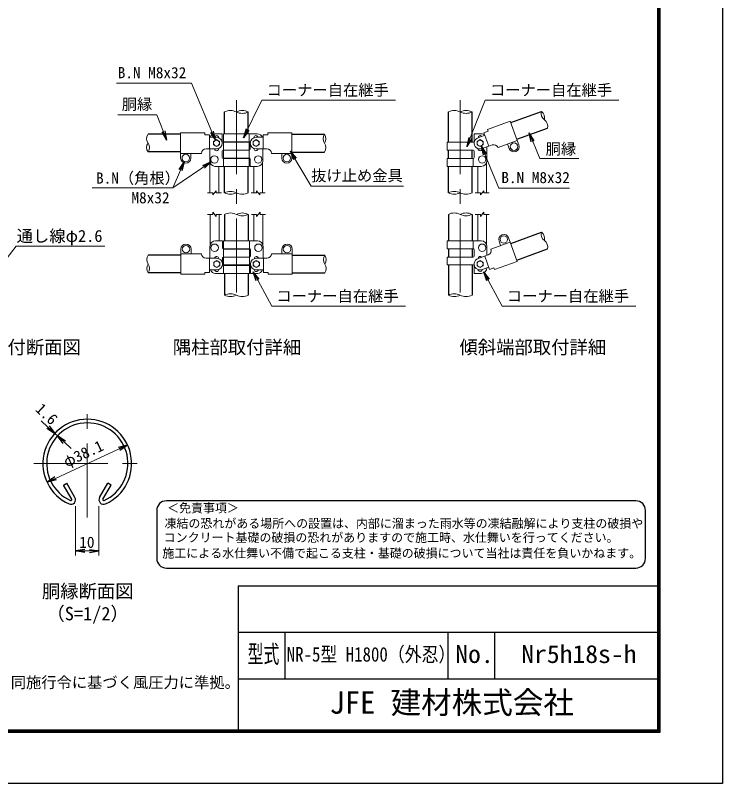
# Model space of a CAD drawing. Units: millimetres, scale not verified, with parts at other scales. Extents: x -4200 to 4200, y -2970 to 2970.
# Drawn here: x 1163 to 4200, y -2970 to 330 of the extents above; entities that cross this region are included whole.
import ezdxf
from ezdxf.enums import TextEntityAlignment as Align

# ---------------------------------------------------------------- set-up
doc = ezdxf.new("R2010")
doc.units = ezdxf.units.MM
doc.header["$LTSCALE"] = 10
doc.linetypes.add('USER1', pattern=[50.8, 31.75, -6.35, 6.35, -6.35])
for name, color, linetype, lineweight in [('0-0_D-TTL-TXT', 7, 'Continuous', 25), ('0-1_D-BMK', 2, 'USER1', 13), ('0-2_D-STR1', 1, 'Continuous', 25), ('0-3_D-STR-DIM', 7, 'Continuous', 13), ('0-C_D-STR3', 3, 'Continuous', 13), ('0-D_D-STR-TXT', 7, 'Continuous', 13), ('0-E_D-TTL', 7, 'Continuous', 25)]:
    doc.layers.add(name, color=color, linetype=linetype, lineweight=lineweight)
doc.layers.add('0-4_0', color=7, linetype='Continuous')
doc.styles.add('ＭＳ ゴシック', font='')
doc.styles.get('ＭＳ ゴシック').set_extended_font_data('MS Gothic')

# ---------------------------------------------------------------- blocks, each defined once
blk = doc.blocks.new('_Open')
at = {"layer": '0-4_0'}
blk.add_line((-10, 1.667), (0, 0), dxfattribs=at)
blk.add_lwpolyline([(-10, -1.667), (0, 0), (-10, 0)], dxfattribs=at)

msp = doc.modelspace()

# ---------------------------------------------------------------- linework, layer by layer
at = {"layer": '0-0_D-TTL-TXT', "color": 2}
for p, q in [((3827.52, -1755.22), (1811.51, -1755.22)), ((1770.29, -1796.44), (1770.29, -2002.53)), ((3868.74, -2002.53), (3868.74, -1796.44)), ((1811.51, -2043.75), (3827.52, -2043.75))]:
    msp.add_line(p, q, dxfattribs=at)
for centre, start, end in [((1811.51, -1796.44), 90, 180), ((3827.52, -1796.44), 0, 90), ((1811.51, -2002.53), 180, 270), ((3827.52, -2002.53), 270, 0)]:
    msp.add_arc(centre, 41.22, start, end, dxfattribs=at)
at = {"layer": '0-1_D-BMK'}
for p, q in [((2112.24, -34.59), (2112.24, -922.08)), ((3073.2, -34.59), (3073.2, -922.08)), ((1471.97, -1826.73), (1471.97, -1365.18)), ((1242.23, -1594.92), (1701.71, -1594.92))]:
    msp.add_line(p, q, dxfattribs=at)
at = {"layer": '0-2_D-STR1'}
for p, q in [((2061.44, -178.59), (2061.44, -84.59)), ((2163.04, -178.59), (2163.04, -84.59)), ((3022.4, -214.59), (3022.4, -84.59)), ((3124, -214.59), (3124, -84.59)), ((3290.17, -130.22), (3421.73, -82.33)), ((3316.23, -201.82), (3447.79, -153.94)), ((1872.74, -180.39), (1732.74, -180.39)), ((2350.74, -180.49), (2490.74, -180.49)), ((2061.44, -214.59), (2061.44, -212.59)), ((2163.04, -214.59), (2163.04, -212.59)), ((1872.74, -256.59), (1732.74, -256.59)), ((2350.74, -256.69), (2490.74, -256.69)), ((3022.4, -284.59), (3022.4, -248.59)), ((3124, -284.59), (3124, -248.59)), ((2061.44, -284.59), (2061.44, -282.59)), ((2163.04, -284.59), (2163.04, -282.59)), ((2061.44, -431.96), (2061.44, -318.59)), ((2163.04, -431.96), (2163.04, -318.59)), ((3022.4, -431.96), (3022.4, -318.59)), ((3124, -431.96), (3124, -318.59)), ((2061.44, -524.59), (2061.44, -637.96)), ((2163.04, -524.59), (2163.04, -637.96)), ((3022.4, -524.59), (3022.4, -637.96)), ((3124, -524.59), (3124, -637.96)), ((3290.17, -649.58), (3421.73, -601.69)), ((2061.44, -671.96), (2061.44, -673.96)), ((2163.04, -671.96), (2163.04, -673.96)), ((3022.4, -671.96), (3022.4, -707.96)), ((3124, -671.96), (3124, -707.96)), ((3316.23, -721.18), (3447.79, -673.3)), ((1873.74, -699.86), (1733.74, -699.86)), ((2351.74, -699.96), (2491.74, -699.96)), ((2061.44, -741.96), (2061.44, -743.96)), ((2163.04, -741.96), (2163.04, -743.96)), ((3022.4, -741.96), (3022.4, -871.96)), ((3124, -741.96), (3124, -871.96)), ((1873.74, -776.06), (1733.74, -776.06)), ((2061.44, -777.96), (2061.44, -871.96)), ((2163.04, -777.96), (2163.04, -871.96)), ((2351.74, -776.16), (2491.74, -776.16)), ((1370.14, -1687.45), (1384.03, -1679.43)), ((1419.12, -1740.21), (1384.03, -1679.43)), ((1524.81, -1740.21), (1559.9, -1679.43)), ((1573.79, -1687.45), (1559.9, -1679.43)), ((1405.23, -1748.23), (1370.14, -1687.45)), ((1538.7, -1748.23), (1573.79, -1687.45))]:
    msp.add_line(p, q, dxfattribs=at)
for centre, radius, start, end in [((1471.97, -1594.92), 190.5, 294.32478, 245.67522), ((1471.97, -1594.92), 174.46, 294.32478, 245.67522), ((1401.76, -1750.23), 20.05, 245.67522, 30), ((1401.76, -1750.23), 4.01, 245.67522, 30), ((1542.17, -1750.23), 20.05, 150, 294.32478), ((1542.17, -1750.23), 4.01, 150, 294.32478)]:
    msp.add_arc(centre, radius, start, end, dxfattribs=at)
at = {"layer": '0-3_D-STR-DIM'}
for p, q in [((2025.49, -422.96), (2010.49, -440.96)), ((2025.49, -422.96), (2025.49, -431.96)), ((2198.49, -422.96), (2198.49, -431.96)), ((2198.49, -422.96), (2213.49, -440.96)), ((3174.7, -422.96), (3159.7, -440.96)), ((3174.7, -422.96), (3174.7, -431.96)), ((2010.49, -431.96), (1987.99, -431.96)), ((2010.49, -431.96), (2010.49, -440.96)), ((2047.99, -431.96), (2025.49, -431.96)), ((2175.99, -431.96), (2198.49, -431.96)), ((2213.49, -431.96), (2235.99, -431.96)), ((2213.49, -431.96), (2213.49, -440.96)), ((3159.7, -431.96), (3137.2, -431.96)), ((3159.7, -431.96), (3159.7, -440.96)), ((3197.2, -431.96), (3174.7, -431.96)), ((2010.99, -524.59), (1988.49, -524.59)), ((2010.99, -524.59), (2010.99, -515.59)), ((2025.99, -533.59), (2010.99, -515.59)), ((2048.49, -524.59), (2025.99, -524.59)), ((2025.99, -533.59), (2025.99, -524.59)), ((2176.49, -524.59), (2198.99, -524.59)), ((2198.99, -533.59), (2213.99, -515.59)), ((2198.99, -533.59), (2198.99, -524.59)), ((2213.99, -524.59), (2213.99, -515.59)), ((2213.99, -524.59), (2236.49, -524.59)), ((3137.2, -524.59), (3159.7, -524.59)), ((3159.7, -533.59), (3174.7, -515.59)), ((3159.7, -533.59), (3159.7, -524.59)), ((3174.7, -524.59), (3174.7, -515.59)), ((3174.7, -524.59), (3197.2, -524.59)), ((1303.08, -1438.05), (1273.77, -1410.83)), ((1344.14, -1476.19), (1332.39, -1465.27)), ((1373.45, -1503.41), (1402.76, -1530.63)), ((1335.57, -1658.52), (1608.37, -1531.32)), ((1421.97, -1777.49), (1421.97, -1990.29)), ((1521.97, -1777.49), (1521.97, -1990.29)), ((1461.97, -1970.29), (1481.97, -1970.29))]:
    msp.add_line(p, q, dxfattribs=at)
for centre, radius, start, end in [((2086.84, -135.36), 56.76, 63.4184, 116.5816), ((2137.64, -135.36), 56.76, 63.4184, 116.5816), ((2137.64, -33.83), 56.76, 243.4184, 296.5816), ((3047.8, -135.35), 56.75, 63.41374, 116.58626), ((3098.6, -135.35), 56.75, 63.41365, 116.58635), ((3098.6, -33.84), 56.75, 243.41365, 296.58635), ((3453.84, -90.92), 33.24, 165.03504, 234.96496), ((3402.64, -109.55), 33.24, 345.03504, 54.96496), ((3415.67, -145.35), 33.24, 345.03422, 54.96578), ((1759.98, -199.44), 33.24, 145.03422, 214.96578), ((2517.98, -199.54), 33.24, 145.03504, 214.96496), ((2463.5, -199.54), 33.24, 325.03422, 34.96578), ((1759.98, -237.54), 33.24, 145.03504, 214.96496), ((1705.5, -237.54), 33.24, 325.03504, 34.96496), ((2463.5, -237.64), 33.24, 325.03504, 34.96496), ((2086.84, -482.72), 56.76, 63.41723, 116.58277), ((3047.8, -482.71), 56.76, 63.41488, 116.58512), ((2086.84, -381.2), 56.76, 243.41723, 296.58277), ((2137.64, -381.2), 56.76, 243.41722, 296.58278), ((3047.8, -381.2), 56.76, 243.41488, 296.58512), ((3098.6, -381.2), 56.76, 243.41485, 296.58515), ((2086.84, -575.36), 56.76, 63.41722, 116.58278), ((2137.64, -575.36), 56.76, 63.41723, 116.58277), ((2137.64, -473.83), 56.76, 243.41723, 296.58277), ((3047.8, -575.35), 56.76, 63.41485, 116.58515), ((3098.6, -575.35), 56.76, 63.41488, 116.58512), ((3098.6, -473.84), 56.76, 243.41488, 296.58512), ((3453.84, -610.28), 33.24, 165.03504, 234.96496), ((3402.64, -628.91), 33.24, 345.03504, 54.96496), ((3415.67, -664.71), 33.24, 345.03422, 54.96578), ((1760.98, -718.91), 33.24, 145.03504, 214.96496), ((2518.98, -719.01), 33.24, 145.03504, 214.96496), ((2464.5, -719.01), 33.24, 325.03504, 34.96496), ((1760.98, -757.01), 33.24, 145.03422, 214.96578), ((1706.5, -757.01), 33.24, 325.03504, 34.96496), ((2464.5, -757.11), 33.24, 325.03422, 34.96578), ((2086.84, -922.72), 56.76, 63.4184, 116.5816), ((2086.84, -821.19), 56.76, 243.4184, 296.5816), ((2137.64, -821.19), 56.76, 243.4184, 296.5816), ((3047.8, -922.71), 56.75, 63.41365, 116.58635), ((3047.8, -821.2), 56.75, 243.41365, 296.58635), ((3098.6, -821.2), 56.75, 243.41374, 296.58626)]:
    msp.add_arc(centre, radius, start, end, dxfattribs=at)
at = {"layer": '0-C_D-STR3'}
for p, q in [((3190.76, -160.01), (3288.12, -124.58)), ((3288.12, -124.58), (3318.21, -207.27)), ((1872.74, -174.59), (1872.74, -262.59)), ((1976.34, -174.59), (1872.74, -174.59)), ((1996.34, -182.39), (1996.34, -243.59)), ((2026.74, -193.59), (1996.34, -193.59)), ((2051.74, -178.59), (2021.74, -178.59)), ((2051.74, -178.59), (2051.74, -210.59)), ((2056.14, -178.59), (2056.14, -212.59)), ((2056.14, -178.59), (2201.74, -178.59)), ((2167.34, -178.59), (2167.34, -212.59)), ((2196.74, -193.59), (2227.14, -193.59)), ((2227.14, -182.39), (2227.14, -243.59)), ((2247.14, -174.59), (2350.74, -174.59)), ((2350.74, -174.59), (2350.74, -262.59)), ((3133.45, -178.59), (3163.45, -178.59)), ((3133.45, -178.59), (3133.45, -210.59)), ((3149.9, -195.1), (3178.47, -184.71)), ((3174.64, -174.17), (3195.57, -231.69)), ((2167.34, -214.59), (2055.74, -214.59)), ((2056.14, -212.59), (2167.74, -212.59)), ((2056.14, -214.59), (2056.14, -248.59)), ((2167.34, -214.59), (2167.34, -248.59)), ((2171.74, -216.59), (2171.74, -244.59)), ((3017.85, -214.59), (3129.45, -214.59)), ((3017.85, -214.59), (3017.85, -248.59)), ((3210.25, -226.35), (3195.57, -231.69)), ((3235.52, -237.37), (3318.21, -207.27)), ((3276.87, -222.32), (3283.71, -241.11)), ((3318.21, -207.27), (3325.05, -226.06)), ((1872.74, -262.59), (1872.74, -282.59)), ((1961.74, -262.59), (1873.74, -262.59)), ((1916.74, -262.59), (1916.74, -282.59)), ((1981.72, -243.59), (1997.34, -243.59)), ((2026.74, -243.59), (1996.34, -243.59)), ((1997.74, -243.59), (1997.74, -294.59)), ((2051.74, -280.59), (2051.74, -252.59)), ((2167.34, -248.59), (2055.74, -248.59)), ((2056.14, -248.59), (2167.74, -248.59)), ((2056.14, -248.59), (2056.14, -282.59)), ((2167.34, -248.59), (2167.34, -282.59)), ((2196.74, -243.59), (2227.14, -243.59)), ((2225.74, -243.59), (2225.74, -294.59)), ((2242.77, -243.59), (2227.14, -243.59)), ((2262.74, -262.59), (2350.74, -262.59)), ((2306.74, -262.59), (2306.74, -282.59)), ((2350.74, -262.59), (2350.74, -282.59)), ((3129.05, -248.59), (3017.45, -248.59)), ((3017.85, -248.59), (3129.45, -248.59)), ((3133.45, -280.59), (3133.45, -252.59)), ((3167, -242.09), (3195.57, -231.69)), ((3187.45, -234.64), (3187.45, -294.59)), ((2167.34, -284.59), (2055.74, -284.59)), ((2056.14, -282.59), (2167.74, -282.59)), ((2056.14, -284.59), (2056.14, -318.59)), ((2167.34, -284.59), (2167.34, -318.59)), ((2171.74, -286.59), (2171.74, -318.59)), ((3017.85, -284.59), (3129.45, -284.59)), ((3017.85, -284.59), (3017.85, -318.59)), ((3129.05, -284.59), (3129.05, -318.59)), ((1998.74, -431.96), (1998.74, -301.45)), ((2167.34, -318.59), (2021.74, -318.59)), ((2036.74, -431.96), (2036.74, -318.59)), ((2171.74, -318.59), (2201.74, -318.59)), ((2186.74, -431.96), (2186.74, -318.59)), ((2224.74, -431.96), (2224.74, -301.45)), ((3017.85, -318.59), (3163.45, -318.59)), ((3148.45, -431.96), (3148.45, -318.59)), ((3186.45, -431.96), (3186.45, -301.45)), ((1999.74, -524.59), (1999.74, -655.1)), ((2037.74, -524.59), (2037.74, -637.96)), ((2187.74, -524.59), (2187.74, -637.96)), ((2225.74, -524.59), (2225.74, -655.1)), ((3148.45, -524.59), (3148.45, -637.96)), ((3186.45, -524.59), (3186.45, -655.1)), ((3288.12, -643.94), (3281.28, -625.14)), ((2052.74, -637.96), (2022.74, -637.96)), ((2052.74, -669.96), (2052.74, -637.96)), ((2057.14, -671.96), (2057.14, -637.96)), ((2057.14, -637.96), (2202.74, -637.96)), ((2168.34, -671.96), (2168.34, -637.96)), ((3017.85, -671.96), (3017.85, -637.96)), ((3017.85, -637.96), (3163.45, -637.96)), ((3129.05, -671.96), (3129.05, -637.96)), ((3205.42, -674.04), (3288.12, -643.94)), ((3246.77, -658.99), (3239.93, -640.19)), ((3318.21, -726.63), (3288.12, -643.94)), ((1873.74, -693.96), (1873.74, -673.96)), ((1917.74, -693.96), (1917.74, -673.96)), ((1998.74, -712.96), (1998.74, -661.96)), ((2168.34, -673.96), (2056.74, -673.96)), ((2057.14, -671.96), (2168.74, -671.96)), ((2057.14, -707.96), (2057.14, -673.96)), ((2168.34, -707.96), (2168.34, -673.96)), ((2172.74, -675.96), (2172.74, -703.96)), ((2226.74, -712.96), (2226.74, -661.96)), ((2307.74, -693.96), (2307.74, -673.96)), ((2351.74, -693.96), (2351.74, -673.96)), ((3017.85, -671.96), (3129.45, -671.96)), ((3133.45, -675.96), (3133.45, -703.96)), ((3187.45, -700.8), (3187.45, -661.96)), ((1873.74, -781.96), (1873.74, -693.96)), ((1961.74, -693.96), (1873.74, -693.96)), ((1981.72, -712.96), (1997.34, -712.96)), ((1997.34, -774.16), (1997.34, -712.96)), ((2027.74, -712.96), (1997.34, -712.96)), ((2052.74, -739.96), (2052.74, -711.96)), ((2168.34, -707.96), (2056.74, -707.96)), ((2057.14, -707.96), (2168.74, -707.96)), ((2057.14, -741.96), (2057.14, -707.96)), ((2168.34, -741.96), (2168.34, -707.96)), ((2197.74, -712.96), (2228.14, -712.96)), ((2242.77, -712.96), (2227.14, -712.96)), ((2228.14, -774.16), (2228.14, -712.96)), ((2262.74, -693.96), (2350.74, -693.96)), ((2351.74, -781.96), (2351.74, -693.96)), ((3129.05, -707.96), (3017.45, -707.96)), ((3017.85, -707.96), (3129.45, -707.96)), ((3017.85, -741.96), (3017.85, -707.96)), ((3149.9, -714.46), (3178.47, -704.07)), ((3193.15, -698.72), (3177.53, -704.41)), ((3199.4, -761.58), (3178.47, -704.07)), ((2168.34, -743.96), (2056.74, -743.96)), ((2057.14, -741.96), (2168.74, -741.96)), ((2057.14, -777.96), (2057.14, -743.96)), ((2168.34, -777.96), (2168.34, -743.96)), ((2172.74, -777.96), (2172.74, -745.96)), ((3017.85, -741.96), (3129.45, -741.96)), ((3133.45, -777.96), (3133.45, -745.96)), ((3167, -761.45), (3195.57, -751.05)), ((3220.86, -762.06), (3318.21, -726.63)), ((1977.34, -781.96), (1873.74, -781.96)), ((2027.74, -762.96), (1997.34, -762.96)), ((2168.34, -777.96), (2022.74, -777.96)), ((2172.74, -777.96), (2202.74, -777.96)), ((2197.74, -762.96), (2228.14, -762.96)), ((2248.14, -781.96), (2351.74, -781.96)), ((3133.45, -777.96), (3163.45, -777.96))]:
    msp.add_line(p, q, dxfattribs=at)
for points in [[(3190.76, -160.01), (3193.43, -167.33), (3174.64, -174.17)], [(1976.34, -174.59), (1976.34, -182.39), (1996.34, -182.39)], [(2247.14, -174.59), (2247.14, -182.39), (2227.14, -182.39)], [(3220.86, -762.06), (3218.2, -754.74), (3199.4, -761.58)], [(1977.34, -781.96), (1977.34, -774.16), (1997.34, -774.16)], [(2248.14, -781.96), (2248.14, -774.16), (2228.14, -774.16)]]:
    msp.add_lwpolyline(points, dxfattribs=at)
for points in [[(2026.74, -203.59), (2039.73, -211.09), (2039.73, -226.09), (2026.74, -233.59), (2013.75, -226.09), (2013.75, -211.09)], [(2196.74, -203.59), (2183.75, -211.09), (2183.75, -226.09), (2196.74, -233.59), (2209.73, -226.09), (2209.73, -211.09)], [(3158.45, -203.59), (3145.46, -211.09), (3145.46, -226.09), (3158.45, -233.59), (3171.44, -226.09), (3171.44, -211.09)], [(2027.74, -752.96), (2040.73, -745.46), (2040.73, -730.46), (2027.74, -722.96), (2014.75, -730.46), (2014.75, -745.46)], [(2197.74, -752.96), (2184.75, -745.46), (2184.75, -730.46), (2197.74, -722.96), (2210.73, -730.46), (2210.73, -745.46)], [(3158.45, -752.96), (3145.46, -745.46), (3145.46, -730.46), (3158.45, -722.96), (3171.44, -730.46), (3171.44, -745.46)]]:
    msp.add_lwpolyline(points, close=True, dxfattribs=at)
for centre, radius in [((2026.74, -218.59), 12.99), ((2196.74, -218.59), 12.99), ((3158.45, -218.59), 12.99), ((3304.38, -233.59), 16), ((1894.74, -282.59), 16), ((2017.74, -288.59), 16), ((2205.74, -288.59), 16), ((2328.74, -282.59), 16), ((3167.45, -288.59), 16), ((3260.6, -632.67), 16), ((1895.74, -673.96), 16), ((2018.74, -667.96), 16), ((2206.74, -667.96), 16), ((2329.74, -673.96), 16), ((3167.45, -667.96), 16), ((2027.74, -737.96), 12.99), ((2197.74, -737.96), 12.99), ((3158.45, -737.96), 12.99)]:
    msp.add_circle(centre, radius, dxfattribs=at)
for centre, radius, start, end in [((2021.74, -202.59), 24, 90, 157.97569), ((2026.74, -194.59), 8.5, 356.73321, 173.24367), ((2026.74, -218.59), 25, 270, 90), ((2196.74, -218.59), 25, 90, 270), ((2196.74, -194.59), 8.5, 6.75633, 183.26679), ((2201.74, -202.59), 24, 22.02431, 90), ((3158.45, -218.59), 25, 110, 290), ((3158.45, -194.59), 8.5, 36.73387, 183.26679), ((3163.45, -202.59), 24, 52.55408, 90), ((2055.74, -210.59), 4, 180, 270), ((2167.74, -216.59), 4, 0, 90), ((3129.45, -210.59), 4, 270, 0), ((3217.09, -245.14), 20, 22.86598, 110), ((3304.38, -233.59), 22, 200, 20), ((1981.72, -263.59), 20, 90, 177.13402), ((2026.74, -242.59), 8.5, 186.75633, 3.26679), ((2055.74, -252.59), 4, 90, 180), ((2167.74, -244.59), 4, 270, 0), ((2196.74, -242.59), 8.5, 176.73321, 353.24367), ((2242.77, -263.59), 20, 2.86598, 90), ((3129.45, -252.59), 4, 0, 90), ((3158.45, -242.59), 8.5, 176.73321, 3.26613), ((1894.74, -282.59), 22, 180, 0), ((2021.74, -294.59), 24, 180, 270), ((2055.74, -280.59), 4, 180, 270), ((2167.74, -286.59), 4, 0, 90), ((2201.74, -294.59), 24, 270, 0), ((2328.74, -282.59), 22, 180, 0), ((3129.45, -280.59), 4, 270, 0), ((3163.45, -294.59), 24, 270, 0), ((3260.6, -632.67), 22, 20, 200), ((1895.74, -673.96), 22, 0, 180), ((2022.74, -661.96), 24, 90, 180), ((2202.74, -661.96), 24, 0, 90), ((2329.74, -673.96), 22, 0, 180), ((3163.45, -661.96), 24, 0, 90), ((2056.74, -669.96), 4, 180, 270), ((2168.74, -675.96), 4, 0, 90), ((3129.45, -675.96), 4, 0, 90), ((3186.31, -679.93), 20, 290, 17.13402), ((1981.72, -692.96), 20, 182.86598, 270), ((2027.74, -713.96), 8.5, 356.73321, 173.24367), ((2027.74, -737.96), 25, 270, 90), ((2056.74, -711.96), 4, 90, 180), ((2168.74, -703.96), 4, 270, 0), ((2197.74, -737.96), 25, 90, 270), ((2197.74, -713.96), 8.5, 6.75633, 183.26679), ((2242.77, -692.96), 20, 270, 357.13402), ((3129.45, -703.96), 4, 270, 0), ((3158.45, -737.96), 25, 110, 290), ((3158.45, -713.96), 8.5, 36.73387, 183.26679), ((2056.74, -739.96), 4, 180, 270), ((2168.74, -745.96), 4, 0, 90), ((3129.45, -745.96), 4, 0, 90), ((3163.45, -753.96), 24, 270, 359.88224), ((2022.74, -753.96), 24, 202.02431, 270), ((2027.74, -761.96), 8.5, 186.75633, 3.26679), ((2197.74, -761.96), 8.5, 176.73321, 353.24367), ((2202.74, -753.96), 24, 270, 337.97569), ((3158.45, -761.96), 8.5, 176.73321, 3.26679)]:
    msp.add_arc(centre, radius, start, end, dxfattribs=at)
at = {"layer": '0-D_D-STR-TXT'}
for points in [[(1596.82, 39.06), (1919.88, 39.06), (2021.37, -204.69)], [(2795.66, -34.19), (2221.85, -34.19), (2143.3, -194.07)], [(3754.75, -34.19), (3180.93, -34.19), (3102.24, -231.45)], [(1602.94, -96.58), (1769.96, -96.58), (1811.95, -203.45)], [(3582.05, -285.16), (3415.02, -285.16), (3370.39, -175.62)], [(2830.07, -403.19), (2432.63, -403.19), (2345.16, -254.42)], [(3541.94, -411.4), (3238.87, -411.4), (3165.22, -231.69)], [(1493.23, -410.93), (1839.3, -410.93), (2003.38, -298.75)], [(1493.23, -410.93), (1839.3, -410.93), (1888.05, -299.1)], [(1547.84, -661.4), (1165.91, -661.4), (1051.36, -809.93)], [(2837.88, -919.11), (2264.07, -919.11), (2185.58, -773.11)], [(3827.45, -919.11), (3253.64, -919.11), (3175.15, -773.11)]]:
    msp.add_lwpolyline(points, dxfattribs=at)
at = {"layer": '0-E_D-TTL'}
for p, q in [((2120, -2120), (2120, -2740)), ((2120, -2120), (3920, -2120)), ((2120, -2320), (3920, -2320)), ((2320, -2320), (2320, -2520)), ((3020, -2320), (3020, -2520)), ((3220, -2320), (3220, -2520)), ((2120, -2520), (3920, -2520))]:
    msp.add_line(p, q, dxfattribs=at)
at = {"layer": '0-E_D-TTL', "color": 2}
msp.add_lwpolyline([(-4200, 2970), (4200, 2970), (4200, -2970), (-4200, -2970)], close=True, dxfattribs=at)
at = {"layer": '0-E_D-TTL'}
for points in [[(-3930, 2750), (3930, 2750), (3930, -2750), (-3930, -2750)], [(-3927.5, 2747.5), (3927.5, 2747.5), (3927.5, -2747.5), (-3927.5, -2747.5)], [(-3925, 2745), (3925, 2745), (3925, -2745), (-3925, -2745)], [(-3922.5, 2742.5), (3922.5, 2742.5), (3922.5, -2742.5), (-3922.5, -2742.5)], [(-3920, 2740), (3920, 2740), (3920, -2740), (-3920, -2740)]]:
    msp.add_lwpolyline(points, close=True, dxfattribs=at)

# ---------------------------------------------------------------- block references
at = {"layer": '0-3_D-STR-DIM', "xscale": 4, "yscale": 4}
for p, rotation in [((1332.39, -1465.27), 317.11285), ((1344.14, -1476.19), 137.11285), ((1644.62, -1514.41), 24.99865), ((1299.31, -1675.42), 204.99865), ((1421.97, -1970.29), 180)]:
    msp.add_blockref('_Open', p, dxfattribs=dict(at, rotation=rotation))
msp.add_blockref('_Open', (1521.97, -1970.29), dxfattribs=at)
at = {"layer": '0-D_D-STR-TXT', "xscale": 4, "yscale": 4}
for p, rotation in [((2142.41, -195.87), 243.83546), ((1812.68, -205.31), 291.44911), ((2022.14, -206.54), 292.60463), ((3101.5, -233.31), 248.25208), ((3369.64, -173.77), 112.1685), ((3164.46, -229.84), 112.28539), ((2344.15, -252.7), 120.45217), ((1888.85, -297.26), 66.44646), ((2005.03, -297.62), 34.35859), ((2184.63, -771.34), 118.26049), ((3174.21, -771.34), 118.26049)]:
    msp.add_blockref('_Open', p, dxfattribs=dict(at, rotation=rotation))

# ---------------------------------------------------------------- texts
at = {"layer": '0-0_D-TTL-TXT', "style": 'ＭＳ ゴシック'}
for s, height, p in [('胴縁と金網取付断面図', 57.7, (657.12, -1141.36)), ('隅柱部取付詳細', 57.7, (1839.35, -1141.51)), ('傾斜端部取付詳細', 57.7, (3070.13, -1141.36)), ('＜免責事項＞ \u3000\u3000', 37.68, (1814.57, -1816.37)), ('凍結の恐れがある場所への設置は、内部に溜まった雨水等の凍結融解により支柱の破損や', 37.68, (1803.42, -1882.73)), ('コンクリート基礎の破損の恐れがありますので施工時、水仕舞いを行ってください。', 37.68, (1800.03, -1943.26)), ('施工による水仕舞い不備で起こる支柱・基礎の破損について当社は責任を負いかねます。 ', 37.68, (1794.26, -2010.43)), ('胴縁断面図', 57.7, (1277.04, -2189.56)), ('（S=1/2）', 57.7, (1296.53, -2285.75)), ('（設計条件）風荷重：昭和57年改正 建築基準法・同施行令に基づく風圧力に準拠。', 48.09, (-332.45, -2573.6)), ('JFE 建材株式会社', 96.21, (2512.38, -2698.5))]:
    msp.add_text(s, height=height, dxfattribs=at).set_placement(p, align=Align.BOTTOM_LEFT)
for s, height, width, p in [('型式', 76.97, 0.65, (2160.27, -2474.8)), ('NR-5型 H1800（外忍）', 62.54, 0.85, (2328.32, -2464.53)), ('No.', 76.97, 1.05, (3052, -2474.8)), ('Nr5h18s-h', 76.97, 1.05, (3335.33, -2474.8))]:
    msp.add_text(s, height=height, dxfattribs=dict(at, width=width)).set_placement(p, align=Align.BOTTOM_LEFT)
at = {"layer": '0-3_D-STR-DIM', "style": 'ＭＳ ゴシック'}
for s, rotation, p in [('1.6', 317.113, (1235.6, -1376.59)), ('φ38.1', 24.999, (1388.91, -1625.22))]:
    msp.add_text(s, height=48.09, rotation=rotation, dxfattribs=at).set_placement(p, align=Align.BOTTOM_LEFT)
msp.add_text('10', height=48.09, dxfattribs=at).set_placement((1437.57, -1971.54), align=Align.BOTTOM_LEFT)
at = {"layer": '0-D_D-STR-TXT', "style": 'ＭＳ ゴシック'}
for s, height, p in [('B.N M8x32', 48.09, (1602.56, 45.77)), ('コーナー自在継手', 48.09, (2241.78, -29)), ('コーナー自在継手', 48.09, (3200.86, -29)), ('胴縁', 48.09, (1619.87, -90.29)), ('胴縁', 48.09, (3439.96, -281.71)), ('抜け止め金具', 48.09, (2433.27, -396.25)), ('B.N（角根）', 48.09, (1509.47, -407)), ('B.N M8x32', 48.09, (3249.71, -404.69)), ('M8x32', 48.09, (1661.55, -491.58)), ('通し線φ2.6', 51.45, (1168.5, -658.29)), ('コーナー自在継手', 48.09, (2284, -913.93)), ('コーナー自在継手', 48.09, (3273.57, -913.93))]:
    msp.add_text(s, height=height, dxfattribs=at).set_placement(p, align=Align.BOTTOM_LEFT)

doc.saveas('drawing.dxf')
